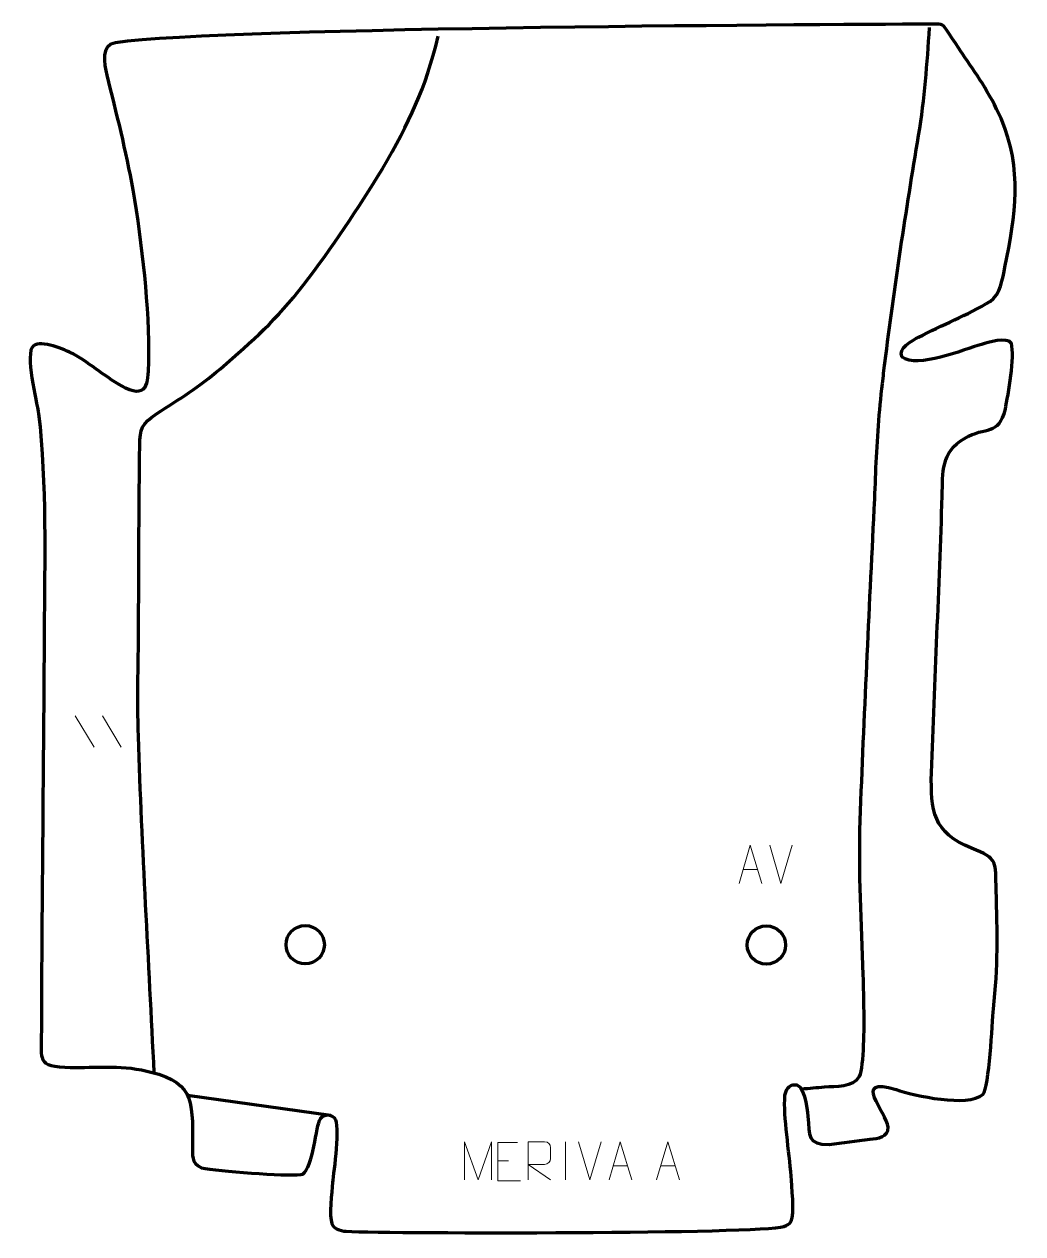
# Model space of a CAD drawing. Header units: millimetres. Extents: x 922 to 1573, y -21 to 769.
import ezdxf

# ---------------------------------------------------------------- set-up
doc = ezdxf.new("R2010")
doc.units = ezdxf.units.MM
doc.header["$MEASUREMENT"] = 0
doc.layers.add('layer 1', color=7, linetype='Continuous', plot=False)
doc.layers.add('layer 2', color=7, linetype='Continuous')
doc.layers.add('layer 3', color=7, linetype='Continuous')

msp = doc.modelspace()

# ---------------------------------------------------------------- linework, layer by layer
at = {"layer": 'layer 1', "color": 250, "lineweight": 9}
for points in [[(954.8254, 317.4812), (954.8254, 317.4812), (967.1897, 296.9369), (967.1897, 296.9369)], [(972.5553, 317.4812), (972.5553, 317.4812), (984.9196, 296.9369), (984.9196, 296.9369)], [(1415.5185, 207.9488), (1415.5185, 207.9488), (1408.1967, 232.9024), (1408.1967, 232.9024)], [(1422.8404, 232.9024), (1422.8404, 232.9024), (1415.5186, 207.9488), (1415.5186, 207.9488)], [(1390.8816, 217.2055), (1390.8816, 217.2055), (1400.3773, 217.2055), (1400.3773, 217.2055)], [(1274.7722, 39.2899), (1274.7722, 39.2899), (1274.7722, 14.3158), (1274.7722, 14.3158)], [(1290.7722, 14.326), (1290.7722, 14.326), (1283.4504, 39.2796), (1283.4504, 39.2796)], [(1298.0941, 39.2796), (1298.0941, 39.2796), (1290.7723, 14.326), (1290.7723, 14.326)], [(1230.6041, 26.8028), (1230.6041, 26.8028), (1237.7722, 26.8028), (1237.7722, 26.8028)], [(1306.0243, 23.5755), (1306.0243, 23.5755), (1315.52, 23.5755), (1315.52, 23.5755)], [(1337.0242, 23.5755), (1337.0242, 23.5755), (1346.5199, 23.5755), (1346.5199, 23.5755)]]:
    msp.add_open_spline(points, degree=3, dxfattribs=at)
for points, knots in [([(1388.159, 207.9561), (1388.159, 207.9561), (1395.53, 232.9096), (1395.53, 232.9096), (1395.53, 232.9096), (1395.53, 232.9096), (1403.0999, 207.9561), (1403.0999, 207.9561)], [0, 0, 0, 0, 0.33333333, 0.33333333, 0.33333333, 0.33333333, 1, 1, 1, 1]), ([(1208.9297, 14.3239), (1208.9297, 14.3239), (1208.9297, 39.2818), (1208.9297, 39.2818), (1208.9297, 39.2818), (1208.9297, 39.2818), (1217.8548, 14.3239), (1217.8548, 14.3239), (1217.8548, 14.3239), (1217.8548, 14.3239), (1226.6147, 39.2813), (1226.6147, 39.2813), (1226.6147, 39.2813), (1226.6147, 39.2813), (1226.6147, 14.3239), (1226.6147, 14.3239)], [0, 0, 0, 0, 0.2, 0.2, 0.2, 0.2, 0.4, 0.4, 0.4, 0.4, 0.6, 0.6, 0.6, 0.6, 1, 1, 1, 1]), ([(1243.478, 38.6825), (1243.478, 38.6825), (1230.6041, 38.6825), (1230.6041, 38.6825), (1230.6041, 38.6825), (1230.6041, 38.6825), (1230.6041, 13.7289), (1230.6041, 13.7289), (1230.6041, 13.7289), (1230.6041, 13.7289), (1245.4699, 13.7289), (1245.4699, 13.7289)], [0, 0, 0, 0, 0.25, 0.25, 0.25, 0.25, 0.5, 0.5, 0.5, 0.5, 1, 1, 1, 1]), ([(1250.4402, 14.3261), (1250.4402, 14.3261), (1250.4402, 39.2796), (1250.4402, 39.2796), (1250.4402, 39.2796), (1254.035, 39.2796), (1257.6305, 39.2796), (1261.2257, 39.2796), (1261.2257, 39.2796), (1263.551, 39.2419), (1265.1083, 37.7519), (1265.1042, 35.3855), (1265.1042, 35.3855), (1265.1038, 33.35), (1265.1038, 30.2906), (1265.1042, 28.2546), (1265.1042, 28.2546), (1265.0977, 26.3791), (1263.2854, 24.4373), (1261.2759, 24.4182), (1261.2759, 24.4182), (1261.2759, 24.4182), (1250.4402, 24.4182), (1250.4402, 24.4182), (1250.4402, 24.4182), (1250.4402, 24.4182), (1265.0949, 14.3261), (1265.0949, 14.3261)], [0, 0, 0, 0, 0.125, 0.125, 0.125, 0.125, 0.25, 0.25, 0.25, 0.25, 0.375, 0.375, 0.375, 0.375, 0.5, 0.5, 0.5, 0.5, 0.625, 0.625, 0.625, 0.625, 0.75, 0.75, 0.75, 0.75, 1, 1, 1, 1]), ([(1303.3017, 14.3261), (1303.3017, 14.3261), (1310.6727, 39.2796), (1310.6727, 39.2796), (1310.6727, 39.2796), (1310.6727, 39.2796), (1318.2426, 14.3261), (1318.2426, 14.3261)], [0, 0, 0, 0, 0.33333333, 0.33333333, 0.33333333, 0.33333333, 1, 1, 1, 1]), ([(1334.3016, 14.3261), (1334.3016, 14.3261), (1341.6726, 39.2796), (1341.6726, 39.2796), (1341.6726, 39.2796), (1341.6726, 39.2796), (1349.2425, 14.3261), (1349.2425, 14.3261)], [0, 0, 0, 0, 0.33333333, 0.33333333, 0.33333333, 0.33333333, 1, 1, 1, 1])]:
    msp.add_open_spline(points, degree=3, knots=knots, dxfattribs=at)
at = {"layer": 'layer 2', "color": 142, "lineweight": 200}
for centre in [(1104.9661, 167.9793), (1405.9959, 167.7809)]:
    msp.add_ellipse(centre, major_axis=(0, 12.5), ratio=1, dxfattribs=at)
at = {"layer": 'layer 2', "color": 142, "lineweight": 158}
for points, knots in [([(1512.2773, 767.0012), (1510.7357, 743.363), (1509.1568, 720.9464), (1505.1316, 696.629), (1505.1316, 696.629), (1496.9457, 647.1766), (1489.3239, 597.6387), (1483.1606, 547.8894), (1483.1606, 547.8894), (1482.6074, 543.4111), (1482.0724, 538.9319), (1481.5503, 534.4499), (1481.5503, 534.4499), (1479.4447, 516.1262), (1478.1416, 497.858), (1477.3259, 479.4355), (1477.3259, 479.4355), (1476.9453, 470.481), (1476.6074, 461.5274), (1476.1823, 452.5745), (1476.1823, 452.5745), (1472.9132, 384.7546), (1469.5561, 316.9445), (1467.0356, 249.0912), (1467.0356, 249.0912), (1465.8061, 215.209), (1468.0973, 182.0611), (1469.0388, 148.2621), (1469.0388, 148.2621), (1469.2566, 140.2135), (1469.4296, 132.1687), (1469.5499, 124.118), (1469.5499, 124.118), (1469.6724, 115.2309), (1469.6742, 89.0506), (1466.5714, 81.8291), (1466.5714, 81.8291), (1462.8417, 74.6231), (1451.174, 75.4739), (1443.833, 74.8932), (1443.833, 74.8932), (1438.8581, 74.4996), (1433.8815, 74.045), (1428.9115, 73.5916)], [0, 0, 0, 0, 0.08333333, 0.08333333, 0.08333333, 0.08333333, 0.16666667, 0.16666667, 0.16666667, 0.16666667, 0.25, 0.25, 0.25, 0.25, 0.33333333, 0.33333333, 0.33333333, 0.33333333, 0.41666667, 0.41666667, 0.41666667, 0.41666667, 0.5, 0.5, 0.5, 0.5, 0.58333333, 0.58333333, 0.58333333, 0.58333333, 0.66666667, 0.66666667, 0.66666667, 0.66666667, 0.75, 0.75, 0.75, 0.75, 0.83333333, 0.83333333, 0.83333333, 0.83333333, 1, 1, 1, 1]), ([(1006.3901, 84.2377), (1002.9293, 157.3952), (998.4163, 230.8757), (996.0648, 304.0375), (996.0648, 304.0375), (995.2618, 329.0217), (996.1756, 355.2201), (996.2406, 380.3752), (996.2406, 380.3752), (996.3383, 418.2299), (996.525, 456.0816), (996.9634, 493.9341), (996.9634, 493.9341), (997.0976, 505.0956), (998.2418, 508.1629), (1007.9791, 514.7436), (1007.9791, 514.7436), (1023.5344, 524.8014), (1035.2897, 531.9969), (1049.5747, 544.2398), (1049.5747, 544.2398), (1071.512, 563.0408), (1085.9444, 575.8907), (1103.8474, 599.0156), (1103.8474, 599.0156), (1122.3021, 623.113), (1139.6358, 648.8114), (1155.3796, 674.7616), (1155.3796, 674.7616), (1172.891, 705.5858), (1183.5339, 726.5227), (1191.7315, 761.3765)], [0, 0, 0, 0, 0.11111111, 0.11111111, 0.11111111, 0.11111111, 0.22222222, 0.22222222, 0.22222222, 0.22222222, 0.33333333, 0.33333333, 0.33333333, 0.33333333, 0.44444444, 0.44444444, 0.44444444, 0.44444444, 0.55555556, 0.55555556, 0.55555556, 0.55555556, 0.66666667, 0.66666667, 0.66666667, 0.66666667, 0.77777778, 0.77777778, 0.77777778, 0.77777778, 1, 1, 1, 1])]:
    msp.add_open_spline(points, degree=3, knots=knots, dxfattribs=at)
msp.add_open_spline([(1121.4802, 56.4926), (1121.4802, 56.4926), (1028.2088, 69.3979), (1028.2088, 69.3979)], degree=3, dxfattribs=at)
at = {"layer": 'layer 3', "color": 242, "lineweight": 158}
msp.add_open_spline([(1533.992, 749.8889), (1542.6358, 737.3503), (1551.5801, 724.6247), (1559.2467, 707.6545), (1559.2467, 707.6545), (1573.3793, 674.1349), (1568.5422, 644.9482), (1561.7601, 610.5111), (1561.7601, 610.5111), (1560.3223, 603.2105), (1558.6525, 592.528), (1552.023, 588.1766), (1552.023, 588.1766), (1537.0566, 579.1432), (1520.5795, 572.7715), (1505.224, 564.7335), (1505.224, 564.7335), (1501.7495, 562.9147), (1491.1422, 557.2208), (1494.6265, 551.7925), (1494.6265, 551.7925), (1504.3236, 544.0899), (1534.6623, 556.7021), (1546.4456, 560.0693), (1546.4456, 560.0693), (1550.2892, 561.1676), (1563.3179, 565.3328), (1565.9341, 560.793), (1565.9341, 560.793), (1568.401, 552.1474), (1563.8566, 527.5759), (1562.0324, 517.7719), (1562.0324, 517.7719), (1557.668, 500.1623), (1549.3085, 506.9303), (1535.267, 498.6727), (1535.267, 498.6727), (1519.8324, 489.5959), (1521.2198, 476.8945), (1520.7647, 461.1131), (1520.7647, 461.1131), (1518.9608, 400.7515), (1515.7781, 340.482), (1513.7403, 280.1555), (1513.7403, 280.1555), (1513.2272, 255.7974), (1514.8208, 240.8006), (1539.8852, 231.0932), (1539.8852, 231.0932), (1557.5859, 224.0698), (1555.4614, 222.1424), (1555.9999, 203.4758), (1555.9999, 203.4758), (1556.803, 175.9189), (1557.3411, 153.6944), (1554.2297, 126.0559), (1554.2297, 126.0559), (1553.4913, 117.1868), (1551.4153, 74.7057), (1547.3493, 70.2342), (1547.3493, 70.2342), (1537.5766, 61.4944), (1502.6659, 69.4221), (1490.6792, 73.379), (1490.6792, 73.379), (1461.1721, 82.4632), (1484.4494, 58.3959), (1485.5574, 48.8512), (1485.5574, 48.8512), (1485.5902, 42.2425), (1478.9211, 41.4592), (1473.5494, 40.8654), (1473.5494, 40.8654), (1464.6547, 39.8822), (1455.7307, 38.421), (1447.0189, 37.5342), (1447.0189, 37.5342), (1432.4293, 37.2816), (1434.3988, 42.9135), (1432.9843, 56.0711), (1432.9843, 56.0711), (1432.5175, 60.4135), (1431.0143, 78.8237), (1423.2853, 76.5079), (1423.2853, 76.5079), (1421.2001, 75.8832), (1418.5908, 73.3477), (1418.1466, 69.8089), (1418.1466, 69.8089), (1416.9684, 54.9171), (1421.088, 32.8098), (1422.1136, 16.8275), (1422.1136, 16.8275), (1422.4574, 11.47), (1424.5527, -8.7782), (1422.2517, -12.6507), (1422.2517, -12.6507), (1421.2451, -14.345), (1419.4898, -15.4614), (1417.3678, -16.1043), (1417.3678, -16.1043), (1401.6954, -20.8532), (1163.9592, -20.7702), (1131.6943, -19.185), (1131.6943, -19.185), (1127.3547, -18.9718), (1123.6704, -17.3831), (1122.3611, -14.213), (1122.3611, -14.213), (1120.4491, -9.5835), (1122.4456, 6.4573), (1122.8461, 12.5621), (1122.8461, 12.5621), (1123.5021, 20.055), (1128.0965, 50.1094), (1123.9928, 54.8355), (1123.9928, 54.8355), (1121.1508, 58.1084), (1115.6417, 57.0248), (1114.212, 53.0932), (1114.212, 53.0932), (1111.814, 46.4985), (1109.2135, 18.3975), (1102.0336, 17.7837), (1102.0336, 17.7837), (1091.7772, 16.9068), (1047.9853, 19.8104), (1037.3855, 22.3363), (1037.3855, 22.3363), (1030.1339, 25.4426), (1031.5549, 30.25), (1031.4044, 37.6727), (1031.4044, 37.6727), (1031.5442, 67.7841), (1032.2285, 79.1142), (998.2086, 86.2157), (998.2086, 86.2157), (979.2202, 89.6387), (966.4178, 87.1548), (948.1244, 87.9709), (948.1244, 87.9709), (937.7412, 88.4341), (934.4207, 90.1513), (933.2298, 94.252), (933.2298, 94.252), (932.1776, 97.8749), (932.7307, 103.45), (932.7582, 111.7361), (932.7582, 111.7361), (933.0477, 198.7094), (934.1089, 285.6218), (934.5629, 372.5689), (934.5629, 372.5689), (934.8138, 418.8795), (936.3063, 468.9354), (930.9369, 514.8086), (930.9369, 514.8086), (929.6748, 522.7359), (921.5498, 554.3929), (927.629, 559.2368), (927.629, 559.2368), (932.6886, 563.2684), (948.3279, 556.6831), (953.4199, 553.8852), (953.4199, 553.8852), (965.4386, 547.2813), (975.3847, 537.9285), (987.7026, 531.5898), (987.7026, 531.5898), (1002.9137, 524.0233), (1002.2996, 537.5437), (1002.6644, 548.9088), (1002.6644, 548.9088), (1003.2418, 584.4386), (998.3355, 626.0058), (992.4887, 661.1536), (992.4887, 661.1536), (987.8411, 686.401), (981.627, 711.2359), (975.4374, 736.0428), (975.4374, 736.0428), (973.5193, 743.73), (971.6617, 755.7252), (981.2318, 757.1194), (981.2318, 757.1194), (1052.6464, 767.524), (1470.8346, 769.1064), (1517.1621, 769.2503), (1517.1621, 769.2503), (1519.3778, 769.2571), (1520.7932, 768.8455), (1521.829, 768.0757), (1521.829, 768.0757), (1521.8657, 768.0484), (1532.2344, 752.4386), (1533.992, 749.8889)], degree=3, knots=[0, 0, 0, 0, 0.02, 0.02, 0.02, 0.02, 0.04, 0.04, 0.04, 0.04, 0.06, 0.06, 0.06, 0.06, 0.08, 0.08, 0.08, 0.08, 0.1, 0.1, 0.1, 0.1, 0.12, 0.12, 0.12, 0.12, 0.14, 0.14, 0.14, 0.14, 0.16, 0.16, 0.16, 0.16, 0.18, 0.18, 0.18, 0.18, 0.2, 0.2, 0.2, 0.2, 0.22, 0.22, 0.22, 0.22, 0.24, 0.24, 0.24, 0.24, 0.26, 0.26, 0.26, 0.26, 0.28, 0.28, 0.28, 0.28, 0.3, 0.3, 0.3, 0.3, 0.32, 0.32, 0.32, 0.32, 0.34, 0.34, 0.34, 0.34, 0.36, 0.36, 0.36, 0.36, 0.38, 0.38, 0.38, 0.38, 0.4, 0.4, 0.4, 0.4, 0.42, 0.42, 0.42, 0.42, 0.44, 0.44, 0.44, 0.44, 0.46, 0.46, 0.46, 0.46, 0.48, 0.48, 0.48, 0.48, 0.5, 0.5, 0.5, 0.5, 0.52, 0.52, 0.52, 0.52, 0.54, 0.54, 0.54, 0.54, 0.56, 0.56, 0.56, 0.56, 0.58, 0.58, 0.58, 0.58, 0.6, 0.6, 0.6, 0.6, 0.62, 0.62, 0.62, 0.62, 0.64, 0.64, 0.64, 0.64, 0.66, 0.66, 0.66, 0.66, 0.68, 0.68, 0.68, 0.68, 0.7, 0.7, 0.7, 0.7, 0.72, 0.72, 0.72, 0.72, 0.74, 0.74, 0.74, 0.74, 0.76, 0.76, 0.76, 0.76, 0.78, 0.78, 0.78, 0.78, 0.8, 0.8, 0.8, 0.8, 0.82, 0.82, 0.82, 0.82, 0.84, 0.84, 0.84, 0.84, 0.86, 0.86, 0.86, 0.86, 0.88, 0.88, 0.88, 0.88, 0.9, 0.9, 0.9, 0.9, 0.92, 0.92, 0.92, 0.92, 0.94, 0.94, 0.94, 0.94, 0.96, 0.96, 0.96, 0.96, 1, 1, 1, 1], dxfattribs=at)

doc.saveas('drawing.dxf')
